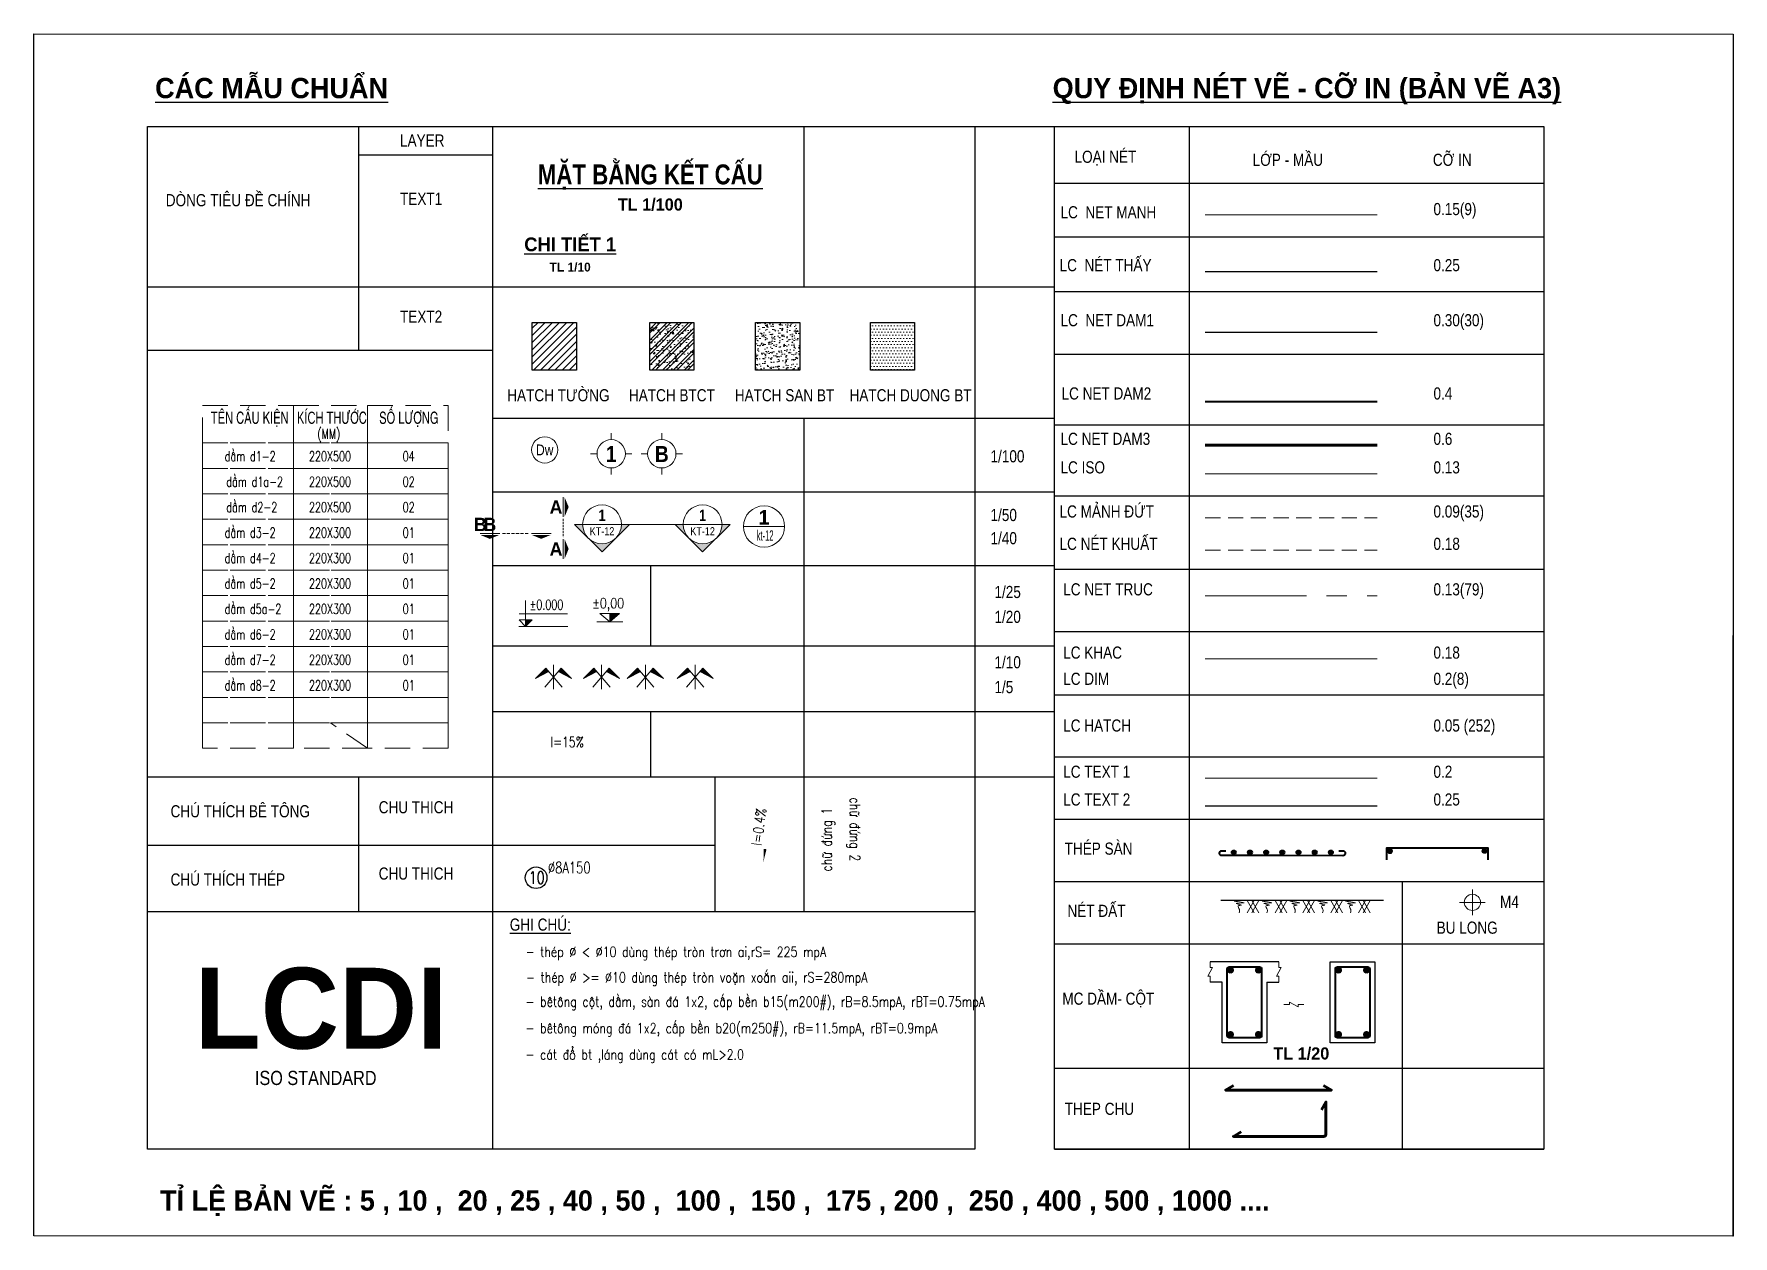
# Model space of a CAD drawing. Header units: millimetres. Extents: x -100840 to -70225, y 7053 to 16989.
# Drawn here: x -78625 to -70225, y 11049 to 16989 of the extents above; entities that cross this region are included whole.
import ezdxf
from ezdxf.enums import TextEntityAlignment as Align

# ---------------------------------------------------------------- set-up
doc = ezdxf.new("R2010")
doc.units = ezdxf.units.MM
doc.header["$MEASUREMENT"] = 0
for name, pattern in [('CENTERX2', [4, 2.5, -0.5, 0.5, -0.5]), ('DASHDOT', [1, 0.5, -0.25, 0, -0.25]), ('HIDDEN', [0.375, 0.25, -0.125])]:
    doc.linetypes.add(name, pattern=pattern)
for name, color, linetype, lineweight in [('KICHTHUOC', 8, 'Continuous', 18), ('LC Dim', 8, 'Continuous', 18), ('LC Hatch', 252, 'Continuous', 9), ('LC Hatch @ 1 (1)', 252, 'Continuous', 0), ('LC ISO', 153, 'Continuous', 13), ('LC Khac', 4, 'Continuous', 9), ('LC MANH DUT', 35, 'HIDDEN', 5), ('LC Net dam 1', 30, 'Continuous', 30), ('LC Net dam2', 6, 'Continuous', 40), ('LC Net dam3', 1, 'Continuous', 60), ('LC Net khuat', 4, 'HIDDEN', 13), ('LC Net manh', 239, 'Continuous', 5), ('LC Net thay', 7, 'Continuous', 25), ('LC Net truc', 79, 'DASHDOT', 13), ('LC Text1', 3, 'Continuous', 20), ('LC Text2', 7, 'Continuous', 25), ('Text', 7, 'Continuous', 20), ('v-KICHTHUOC', 8, 'Continuous', 18), ('v-TEXT', 7, 'Continuous', 20)]:
    doc.layers.add(name, color=color, linetype=linetype, lineweight=lineweight)
doc.styles.add('ARIAL', font='arial.ttf', dxfattribs={"width": 0.8})
doc.styles.add('Brief text', font='')
doc.styles.add('General text 2', font='arial.ttf')
doc.styles.add('LC 1', font='')
doc.styles.add('LC 2', font='', dxfattribs={"width": 0.7})
doc.styles.add('LC 3', font='vnsimli.shx', dxfattribs={"width": 0.75})
doc.styles.add('LC3', font='', dxfattribs={"width": 0.8})
doc.styles.add('T1', font='Vnsimli.shx', dxfattribs={"width": 0.8})
doc.styles.add('T2', font='', dxfattribs={"width": 0.8})
doc.styles.add('text', font='hoatbif.shx', dxfattribs={"width": 0.7})
doc.styles.add('text1', font='', dxfattribs={"width": 0.7, "height": 300})
doc.styles.get('Brief text').set_extended_font_data('.VnHelvetInsH', bold=True)
doc.styles.get('LC 1').set_extended_font_data('.VnAvantH', bold=True)
doc.styles.get('LC 2').set_extended_font_data('.VnArial NarrowH')
doc.styles.get('LC3').set_extended_font_data('.VnArialH', bold=True)
doc.styles.get('T2').set_extended_font_data('.VnArialH')
doc.styles.get('text1').set_extended_font_data('.VnHelvetInsH', bold=True)

# ---------------------------------------------------------------- blocks, each defined once
blk = doc.blocks.new('DXicon')
at = {"layer": 'LC Hatch', "ltscale": 50}
for points in [[(-1.15, 4.39), (-1.9, 5.26), (-4.45, 2.69)], [(4.45, 2.69), (1.9, 5.26), (1.15, 4.39)]]:
    blk.add_hatch(color=252, dxfattribs=at).paths.add_polyline_path(points)
at = {"layer": 'LC Net manh', "color": 8, "ltscale": 50}
for p, q in [((-1.9, 5.26), (-4.45, 2.69)), ((-4.45, 2.69), (-1.15, 4.39)), ((-2.13, 0.57), (1.9, 5.26)), ((2.13, 0.57), (-1.9, 5.26)), ((0, 0.04), (0, 6.04)), ((4.45, 2.69), (1.15, 4.39)), ((1.9, 5.26), (4.45, 2.69))]:
    blk.add_line(p, q, dxfattribs=at)
blk = doc.blocks.new('thep tron 2')
at = {"layer": 'LC Net dam2'}
for p, q in [((-0.5, 0.5), (0.5, 0.5)), ((0.35, 0.85), (-0.35, 0.15)), ((-0.35, 0.85), (0.35, 0.15)), ((0, 1), (0, 0))]:
    blk.add_line(p, q, dxfattribs=at)
blk.add_circle((0, 0.5), 0.5, dxfattribs=at)
blk = doc.blocks.new('theptron1')
at = {"layer": 'LC Net dam3'}
for p, q in [((-0.5, 0), (0.5, 0)), ((-0.35, 0.35), (0.35, -0.35)), ((0.35, 0.35), (-0.35, -0.35)), ((0, 0.5), (0, -0.5))]:
    blk.add_line(p, q, dxfattribs=at)
blk.add_circle((0, 0), 0.5, dxfattribs=at)
blk = doc.blocks.new('mat dat')
at = {"layer": 'LC Net manh'}
for p, q in [((2, 0), (3.73, -3)), ((3.73, 0), (2, -3)), ((3.15, 0), (4.88, -3)), ((4.88, 0), (3.15, -3))]:
    blk.add_line(p, q, dxfattribs=at)
blk.add_spline([(0, 0), (-1.21, -0.12), (1.21, -0.52), (-0.75, -0.75), (0.58, -1.1), (-0.23, -1.33), (0.06, -2.19), (0, -3)], degree=3, dxfattribs=at)
blk = doc.blocks.new('TTRUC')
at = {"layer": 'LC ISO'}
for p, q in [((0, 6.95), (0, 10.13)), ((-6.95, 0), (-10.13, 0)), ((6.95, 0), (10.13, 0)), ((0, -6.95), (0, -10.13))]:
    blk.add_line(p, q, dxfattribs=at)
at = {"layer": 'LC Net manh'}
blk.add_circle((0, 0), 6.95, dxfattribs=at)
blk = doc.blocks.new('TIEUDE1')
at = {"layer": 'LC Text2', "color": 7, "style": 'LC 1'}
blk.add_attdef('TIªU§Ò', text='', height=5, dxfattribs=at).set_placement((0, 0), align=Align.BOTTOM_CENTER)
blk.add_attdef('TL', text='', height=3, dxfattribs=at).set_placement((0, -2), align=Align.TOP_CENTER)
blk = doc.blocks.new('TIEUDE2')
at = {"layer": 'LC Text2', "color": 7, "style": 'LC 1'}
blk.add_attdef('%%UTIªU§Ò', text='', height=3.5, dxfattribs=at).set_placement((0, 0), align=Align.BOTTOM_CENTER)
blk.add_attdef('TL', text='', height=2.2, dxfattribs=at).set_placement((0, -1.8), align=Align.TOP_CENTER)
blk = doc.blocks.new('trich CT')
at = {"layer": 'LC ISO'}
blk.add_line((-500, 0), (500, 0), dxfattribs=at)
blk.add_circle((0, 0), 500, dxfattribs=at)
at = {"layer": 'LC Text1', "style": 'text1'}
blk.add_attdef('T', text='', height=350, dxfattribs=at).set_placement((0, 223), align=Align.MIDDLE_CENTER)
at = {"layer": 'LC Text1', "linetype": 'ByBlock', "style": 'text', "width": 0.7}
blk.add_attdef('KT', text='', height=250, dxfattribs=at).set_placement((0, -217), align=Align.MIDDLE_CENTER)
blk = doc.blocks.new('*U19')
at = {"layer": 'LC ISO'}
h = blk.add_hatch(color=256, dxfattribs=at)
h.paths.add_polyline_path([(0, -8.49), (4.24, -4.24, -0.198912), (0, -6, -0.198912), (-4.24, -4.24)])
h.paths.add_polyline_path([(8.49, 0), (6, 0, -0.198912), (4.24, -4.24)])
h.paths.add_polyline_path([(-4.24, -4.24, -0.198912), (-6, 0), (-8.49, 0)])
h = blk.add_hatch(color=256, dxfattribs=at)
h.paths.add_polyline_path([(31.08, -8.49), (35.32, -4.24, -0.198912), (31.08, -6, -0.198912), (26.84, -4.24)])
h.paths.add_polyline_path([(39.57, 0), (37.08, 0, -0.198912), (35.32, -4.24)])
h.paths.add_polyline_path([(26.84, -4.24, -0.198912), (25.08, 0), (22.59, 0)])
for p, q in [((-6, 0), (6, 0)), ((25.08, 0), (37.08, 0))]:
    blk.add_line(p, q, dxfattribs=at)
for points in [[(6, 0), (8.49, 0), (0, -8.49), (-8.49, 0), (-6, 0)], [(37.08, 0), (39.57, 0), (31.08, -8.49), (22.59, 0), (25.08, 0)]]:
    blk.add_lwpolyline(points, dxfattribs=at)
for centre in [(0, 0), (31.08, 0)]:
    blk.add_circle(centre, 6, dxfattribs=at)
at = {"layer": 'LC MANH DUT', "linetype": 'HIDDEN', "ltscale": 300}
blk.add_line((6, 0), (25.08, 0), dxfattribs=at)
at = {"layer": 'LC Text1', "style": 'Brief text', "width": 0.8, "flags": 8}
for tag, p in [('VIEW-NUMBER2', (0, 52)), ('VIEW-NUMBER1', (0, 0))]:
    blk.add_attdef(tag, text='', height=3.5, dxfattribs=at).set_placement(p, align=Align.BOTTOM_CENTER)
at = {"layer": 'LC Text1', "style": 'ARIAL', "width": 0.8, "flags": 8}
for tag, p in [('SHEET-NUMBER2', (0, 51.13)), ('SHEET-NUMBER1', (0, -0.87))]:
    blk.add_attdef(tag, text='', height=2.5, dxfattribs=at).set_placement(p, align=Align.TOP_CENTER)
blk = doc.blocks.new('Caodo1')
at = {"layer": 'LC Text1'}
blk.add_hatch(color=4, dxfattribs=at).paths.add_polyline_path([(0, 200), (0, 0), (243, 200)])
at = {"layer": 'LC Text1', "color": 4}
for p, q in [((324, 0), (-324, 0)), ((0, 0), (0, 200))]:
    blk.add_line(p, q, dxfattribs=at)
blk.add_lwpolyline([(-243, 200), (243, 200), (0, 0), (0, 0)], close=True, dxfattribs=at)
at = {"layer": 'LC Text1', "color": 4, "style": 'T1', "width": 0.8}
blk.add_attdef('%%P0,00', text='', height=250, dxfattribs=at).set_placement((-39, 460), align=Align.MIDDLE_CENTER)
blk = doc.blocks.new('bu lon')
at = {"layer": 'LC Khac', "color": 9}
for p, q in [((0.79, 0), (-0.79, 0)), ((0, -0.79), (0, 0.79))]:
    blk.add_line(p, q, dxfattribs=at)
at = {"layer": 'LC Khac', "color": 7}
blk.add_circle((0, 0), 0.5, dxfattribs=at)
blk = doc.blocks.new('MM')
at = {"layer": 'LC Khac', "xscale": 2.289702860291335, "yscale": 2.289702860291335, "zscale": 2.289702860291335}
blk.add_blockref('bu lon', (0, 0), dxfattribs=at)
blk = doc.blocks.new('CT')
at = {"layer": 'LC Text1', "lineweight": 15}
blk.add_hatch(color=4, dxfattribs=at).paths.add_polyline_path([(3.25, 1.6), (1.64, 1.6), (1.64, 0)])
at = {"layer": 'LC Text1', "color": 4, "lineweight": 15, "ltscale": 50}
for p, q in [((12.09, 0), (0, 0)), ((0.05, 3.14), (12, 3.14))]:
    blk.add_line(p, q, dxfattribs=at)
for points in [[(1.64, 6.43), (1.64, 0)], [(1.64, 0), (0.03, 1.6), (1.64, 1.6)], [(1.64, 0), (3.25, 1.6), (1.64, 1.6)]]:
    blk.add_lwpolyline(points, dxfattribs=at)
at = {"layer": 'LC Text1', "color": 4, "style": 'LC 3', "width": 0.75}
blk.add_attdef('CT', (1.91, 3.5), '', height=2.2, dxfattribs=at)
blk = doc.blocks.new('*U5')
at = {"layer": 'LC ISO'}
blk.add_circle((0, 0), 4.25, dxfattribs=at)
at = {"layer": 'LC Text1', "style": 'General text 2', "width": 0.8, "flags": 8}
blk.add_attdef('SYMBOL', text='', height=3.5, dxfattribs=at).set_placement((0, 0), align=Align.MIDDLE_CENTER)
blk = doc.blocks.new('matcatdoc')
at = {"layer": 'LC Khac', "color": 1, "ltscale": 2}
for p, q in [((0, 485), (0, 0)), ((0, -550), (0, -1036))]:
    blk.add_line(p, q, dxfattribs=at)
for points in [[(134, 243, 0, 471, 0), (37, 243, 275, 275, 0)], [(134, -793, 0, 471, 0), (37, -793, 275, 275, 0)]]:
    blk.add_lwpolyline(points, format="xyseb", dxfattribs=at)
at = {"layer": 'LC MANH DUT', "ltscale": 200}
blk.add_line((0, -49), (0, -506), dxfattribs=at)
at = {"ltscale": 2, "style": 'LC 1'}
for p in [(-179, 243), (-179, -793)]:
    blk.add_attdef('LC', text='', height=330, dxfattribs=at).set_placement(p, align=Align.MIDDLE_CENTER)
blk = doc.blocks.new('*U18')
at = {"layer": 'LC Khac', "color": 1, "ltscale": 2}
for p, q in [((0, 0), (-485, 0)), ((1271, 0), (785, 0))]:
    blk.add_line(p, q, dxfattribs=at)
for points in [[(-243, -134, 0, 471, 0), (-243, -37, 275, 275, 0)], [(1028, -134, 0, 471, 0), (1028, -37, 275, 275, 0)]]:
    blk.add_lwpolyline(points, format="xyseb", dxfattribs=at)
at = {"layer": 'LC MANH DUT', "ltscale": 300}
blk.add_line((66, 0), (732, 0), dxfattribs=at)
at = {"ltscale": 2, "style": 'LC 1'}
for p in [(-243, 222), (1028, 222)]:
    blk.add_attdef('LC', text='', height=330, dxfattribs=at).set_placement(p, align=Align.MIDDLE_CENTER)
blk = doc.blocks.new('DODOC1')
at = {"layer": 'KICHTHUOC'}
blk.add_lwpolyline([(-630, 0, 0, 0, 0), (762, 0, 0, 66.7, 0), (443, 0, 66.7, 66.7, 0)], format="xyseb", dxfattribs=at)
at = {"layer": 'Text', "style": 'T1', "width": 0.8}
blk.add_attdef('DOC', text='', height=250, dxfattribs=at).set_placement((-79, 226), align=Align.MIDDLE_CENTER)

msp = doc.modelspace()

# ---------------------------------------------------------------- hatches: boundary and pattern name
at = {"layer": 'LC Hatch', "ltscale": 3}
h = msp.add_hatch(dxfattribs=at)
h.set_pattern_fill('AR-CONC', color=256, scale=7.032736, angle=-0.00078)
h.set_pattern_definition([(49.99922, (-67209.624, -791.804), (50.44296, -4.41388), [5.27455, -58.02007]), (354.9992, (-67209.624, -791.804), (-9.75729, 52.89982), [4.21964, -46.41606]), (100.45062, (-67205.42, -792.17), (40.6857, 48.48591), [4.48268, -49.30947]), (46.1834, (-67209.624, -777.74), (75.05609, -11.64154), [7.91183, -87.0301]), (96.6348, (-67203.37, -778.71), (65.7333, 68.50624), [6.72402, -73.9642]), (351.1834, (-67209.62, -777.74), (65.73325, 68.5063), [6.32946, -69.6241]), (20.99922, (-67202.59, -781.255), (41.97851, -28.3157), [5.27455, -58.02007]), (325.9992, (-67202.59, -781.255), (17.11242, 50.99766), [4.21964, -46.41606]), (71.45062, (-67199.093, -783.615), (59.09095, 22.68191), [4.48268, -49.30947]), (37.49922, (-67209.624, -791.804), (0.85549, 23.411535), [0, -45.85344, 0, -47.119332, 0, -46.591877]), (7.49922, (-67209.624, -791.804), (18.501366, 27.737682), [0, -26.865052, 0, -44.79853, 0, -17.75766]), (327.49922, (-67225.307, -791.804), (37.542302, -1.586738), [0, -17.58184, 0, -54.85534, 0, -72.78882]), (317.49922, (-67232.34, -791.804), (41.01404, 7.03956), [0, -22.85639, 0, -36.429573, 0, -51.69061])])
h.paths.add_polyline_path([(-74839.3, 15563.2), (-75057.3, 15563.2), (-75057.3, 15327.8), (-74839.3, 15327.8)])
h = msp.add_hatch(dxfattribs=at)
h.set_pattern_fill('DOTS', color=256, scale=246.145766, angle=-0.00078)
h.set_pattern_definition([(359.99922, (-67172.027, -791.805), (7.692266, 15.384005), [0, -15.38411])])
h.paths.add_polyline_path([(-74271.9, 15563.2), (-74489.9, 15563.2), (-74489.9, 15327.8), (-74271.9, 15327.8)])
at = {"layer": 'LC Hatch @ 1 (1)', "ltscale": 2}
h = msp.add_hatch(dxfattribs=at)
h.set_pattern_fill('ANSI31', color=256, scale=200.011017, angle=-0.00078)
h.set_pattern_definition([(44.99922, (-67172.027, -791.805), (-17.6784, 17.678885), [])])
h.paths.add_polyline_path([(-75943.3, 15327.8), (-75943.3, 15563.2), (-76161.3, 15563.3), (-76161.3, 15327.8)])
h = msp.add_hatch(dxfattribs=at)
h.set_pattern_fill('BTCT', color=256, scale=10.000405, angle=-0.00078)
h.set_pattern_definition([(49.9992, (-76061.8, 27776.75), (71.72884, -6.27645), [7.5003, -82.50334]), (354.9992, (-76061.8, 27776.75), (-13.87467, 75.22245), [6.00024, -66.00267]), (100.4506, (-76055.824, 27776.23), (57.85422, 68.94596), [6.37428, -70.11705]), (46.1834, (-76061.8, 27796.75), (106.7282, -16.55403), [11.2505, -123.755]), (96.6348, (-76052.91, 27795.37), (93.4714, 97.41445), [9.5614, -105.1756]), (351.1834, (-76061.8, 27796.75), (93.4713, 97.4145), [9.0004, -99.004]), (20.9992, (-76051.8, 27791.75), (59.69257, -40.26434), [7.5003, -82.50334]), (325.9992, (-76051.8, 27791.75), (24.3335, 72.5176), [6.00024, -66.00267]), (71.4506, (-76046.827, 27788.396), (84.0261, 32.2532), [6.37428, -70.11705]), (37.49922, (-76061.801, 27776.75), (1.21649, 33.290717), [0, -65.20264, 0, -67.00271, 0, -66.25268]), (7.4992, (-76061.8, 27776.75), (26.30856, 39.44241), [0, -38.20155, 0, -63.70258, 0, -25.25102]), (327.49922, (-76084.102, 27776.752), (53.384375, -2.25631), [0, -25.00101, 0, -78.00316, 0, -103.50419]), (317.4992, (-76094.103, 27776.75), (58.32112, 10.0101), [0, -32.50132, 0, -51.8021, 0, -73.50298]), (44.9992, (-76061.8, 27776.75), (-26.51722, 26.51794), []), (44.9992, (-76044.123, 27776.75), (-26.51722, 26.51794), [])])
h.paths.add_polyline_path([(-75362.7, 15563.2), (-75580.7, 15563.2), (-75580.7, 15327.8), (-75362.7, 15327.8)])

# ---------------------------------------------------------------- linework, layer by layer
at = {"layer": 'Defpoints', "ltscale": 0.2}
msp.add_lwpolyline([(-78625.2, 16989.1), (-70224.8, 16989), (-70224.9, 11048.7), (-78625.3, 11048.8)], close=True, dxfattribs=at)
at = {"layer": 'LC ISO', "ltscale": 0.5}
msp.add_line((-72834, 14815.9), (-71983.5, 14815.9), dxfattribs=at)
at = {"layer": 'LC Khac', "ltscale": 0.5}
msp.add_line((-72834, 13900.4), (-71983.5, 13900.4), dxfattribs=at)
at = {"layer": 'LC MANH DUT', "ltscale": 300}
msp.add_line((-72834, 14597.9), (-71983.5, 14597.9), dxfattribs=at)
at = {"layer": 'LC Net dam 1'}
msp.add_line((-72834, 15514.8), (-71983.5, 15514.8), dxfattribs=at)
at = {"layer": 'LC Net dam2', "ltscale": 5}
msp.add_line((-71983.5, 15170.7), (-72834, 15170.7), dxfattribs=at)
at = {"layer": 'LC Net dam2'}
msp.add_lwpolyline([(-72173.2, 12952.4), (-72153.2, 12952.4, -0.414214), (-72141.9, 12941), (-72141.9, 12939.7, -0.414214), (-72153.2, 12928.3), (-72452.7, 12928.4), (-72752.1, 12928.4, -0.414214), (-72763.5, 12939.7), (-72763.5, 12941, -0.414214), (-72752.1, 12952.4), (-72732.1, 12952.4)], format="xyb", dxfattribs=at)
msp.add_lwpolyline([(-71936.7, 12907.6), (-71936.7, 12967.6), (-71436.7, 12967.6), (-71436.7, 12907.6)], dxfattribs=at)
for points in [[(-72725.5, 12038.7), (-72725.5, 12368.7, -0.414214), (-72715.5, 12378.7), (-72565.4, 12378.7, -0.414214), (-72555.4, 12368.7), (-72555.5, 12038.7, -0.414214), (-72565.5, 12028.7), (-72715.5, 12028.7, -0.414214)], [(-72191, 12038.7), (-72191, 12368.7, -0.414214), (-72181, 12378.7), (-72031, 12378.7, -0.414214), (-72021, 12368.7), (-72021, 12038.7, -0.414214), (-72031, 12028.7), (-72181, 12028.7, -0.414214)]]:
    msp.add_lwpolyline(points, format="xyb", close=True, dxfattribs=at)
at = {"layer": 'LC Net dam3', "ltscale": 0.5}
msp.add_line((-72834, 14956.9), (-71983.5, 14956.9), dxfattribs=at)
at = {"layer": 'LC Net dam3', "ltscale": 5}
msp.add_lwpolyline([(-72694.6, 11792.6), (-72733.6, 11770.1), (-72210.6, 11770), (-72249.6, 11792.5)], dxfattribs=at)
at = {"layer": 'LC Net dam3'}
msp.add_lwpolyline([(-72260.2, 11671.5), (-72237.7, 11710.5), (-72237.7, 11550.8, -0.414214), (-72247.7, 11540.8), (-72695.2, 11540.8), (-72656.3, 11563.3)], format="xyb", dxfattribs=at)
at = {"layer": 'LC Net khuat', "ltscale": 300}
msp.add_line((-72834, 14438.1), (-71983.5, 14438.1), dxfattribs=at)
at = {"layer": 'LC Net manh'}
msp.add_line((-72833.9, 16095), (-71983.5, 16095), dxfattribs=at)
for points in [[(-72810.5, 12303.7), (-72810.5, 12332.3), (-72822, 12332.3), (-72798.9, 12375.1), (-72810.5, 12375.1), (-72810.5, 12403.7)], [(-72470.4, 12303.7), (-72470.4, 12332.3), (-72482, 12332.3), (-72458.9, 12375.1), (-72470.4, 12375.1), (-72470.4, 12403.7)], [(-72446.4, 12192.5), (-72417.7, 12192.5), (-72417.7, 12204), (-72375, 12181), (-72375, 12192.5), (-72346.4, 12192.5)]]:
    msp.add_lwpolyline(points, dxfattribs=at)
at = {"layer": 'LC Net thay'}
for p, q in [((-77020.5, 16532.1), (-77020.5, 15426.4)), ((-76357.8, 16532.1), (-76357.8, 11478.5)), ((-74819.7, 16532.1), (-74819.7, 15739.6)), ((-73973.3, 16532.1), (-73579.1, 16532.1)), ((-72913.2, 16532.1), (-72913.2, 11478.5)), ((-76357.8, 16390.1), (-77020.5, 16390.1)), ((-73579.1, 16251.8), (-71159.6, 16251.8)), ((-73579.1, 15987.2), (-71159.6, 15987.1)), ((-72834, 15815.2), (-71983.5, 15815.1)), ((-78064.2, 15739.6), (-74819.7, 15739.6)), ((-78064.2, 15739.6), (-73579.1, 15739.5)), ((-73579.1, 15716), (-71159.6, 15716)), ((-78064.2, 15426.4), (-76357.8, 15426.3)), ((-73579.1, 15407), (-71159.6, 15407)), ((-76357.8, 15090.1), (-73579.1, 15090)), ((-74819.7, 15090), (-74819.7, 12652.7)), ((-73579.1, 15057.1), (-71159.6, 15057.1)), ((-76357.8, 14726.6), (-73579.1, 14726.5)), ((-73579.1, 14707.2), (-71159.6, 14707.2)), ((-76357.8, 14363.1), (-73579.1, 14363)), ((-75576.3, 14363.1), (-75576.3, 13964.8)), ((-73579.1, 14343.7), (-71159.6, 14343.7)), ((-73579.1, 14036.2), (-71159.6, 14036.2)), ((-76357.8, 13964.8), (-73579.1, 13964.7)), ((-73579.1, 13723.5), (-71159.6, 13723.5)), ((-76357.8, 13640.8), (-74819.7, 13640.7)), ((-76357.8, 13640.8), (-73579.1, 13640.7)), ((-75576.3, 13640.7), (-75576.3, 13318.5)), ((-73579.1, 13416), (-71159.6, 13416)), ((-78064.3, 13318.6), (-73579.1, 13318.5)), ((-77020.5, 13318.5), (-77020.5, 12652.7)), ((-75257.6, 12652.7), (-75257.6, 13318.5)), ((-73579.1, 13108.4), (-71159.6, 13108.4)), ((-72834, 13174.5), (-71983.5, 13174.5)), ((-78064.3, 12980.3), (-75257.6, 12980.3)), ((-73579.1, 12800.9), (-71159.7, 12800.9)), ((-71860.5, 12800.9), (-71860.6, 11478.5)), ((-71953.7, 12706.3), (-72757.7, 12706.3)), ((-78064.3, 12652.7), (-73973.4, 12652.7)), ((-78064.3, 12652.7), (-73973.4, 12652.7)), ((-73579.1, 12493.3), (-71159.7, 12493.3)), ((-72470.4, 12403.7), (-72810.5, 12403.7)), ((-72750.5, 12303.7), (-72810.5, 12303.7)), ((-72530.4, 12303.7), (-72470.4, 12303.7)), ((-73579.1, 11878.2), (-71159.7, 11878.2)), ((-73579.1, 11478.5), (-71159.7, 11478.5))]:
    msp.add_line(p, q, dxfattribs=at)
for points in [[(-78064.2, 16532.2), (-73973.3, 16532.1), (-73973.4, 11478.5), (-78064.3, 11478.6)], [(-73579.1, 16532.1), (-71159.6, 16532.1), (-71159.7, 11478.5), (-73579.1, 11478.5)], [(-72216, 12403.7), (-71996, 12403.7), (-71996, 12003.7), (-72216, 12003.7)]]:
    msp.add_lwpolyline(points, close=True, dxfattribs=at)
msp.add_lwpolyline([(-72530.4, 12303.7), (-72530.5, 12003.7), (-72750.5, 12003.7), (-72750.5, 12303.7)], dxfattribs=at)
at = {"layer": 'LC Net truc', "linetype": 'CENTERX2', "ltscale": 200}
msp.add_line((-72834, 14213.1), (-71983.5, 14213.1), dxfattribs=at)
at = {"layer": 'LC Text1'}
msp.add_line((-72834, 13311.7), (-71983.5, 13311.7), dxfattribs=at)
at = {"layer": 'LC Text2', "ltscale": 2}
for points in [[(-76161.3, 15563.3), (-75943.3, 15563.2), (-75943.3, 15327.8), (-76161.3, 15327.8)], [(-75580.7, 15563.2), (-75362.7, 15563.2), (-75362.7, 15327.8), (-75580.7, 15327.8)], [(-75057.3, 15563.2), (-74839.3, 15563.2), (-74839.3, 15327.8), (-75057.3, 15327.8)], [(-74489.9, 15563.2), (-74271.9, 15563.2), (-74271.9, 15327.8), (-74489.9, 15327.8)]]:
    msp.add_lwpolyline(points, close=True, dxfattribs=at)
at = {"layer": 'LC Text2', "ltscale": 100}
msp.add_circle((-76142.6, 12819.4), 53.5, dxfattribs=at)

# ---------------------------------------------------------------- block references
at = {"layer": 'LC Dim'}
for p, xscale, yscale, zscale, rotation in [((-72709.5, 12362.7), 20.00081018598456, 20.00081018598456, 20.00081018598456, 359.999216292062), ((-72571.4, 12362.7), -20.00081018598456, 20.00081018598453, 20.00081018598453, 359.999216292062), ((-72175, 12362.7), 20.00081018598456, 20.00081018598456, 20.00081018598456, 359.999216292062), ((-72037, 12362.7), -20.00081018598456, 20.00081018598453, 20.00081018598453, 359.999216292062), ((-72709.5, 12044.7), -20.00081018598454, 20.00081018598453, 20.00081018598453, 179.9992162950231), ((-72571.5, 12044.7), 20.00081018598454, 20.00081018598454, 20.00081018598454, 179.9992162950232), ((-72175, 12044.7), -20.00081018598454, 20.00081018598453, 20.00081018598453, 179.9992162950231), ((-72037, 12044.7), 20.00081018598454, 20.00081018598454, 20.00081018598454, 179.9992162950232)]:
    msp.add_blockref('theptron1', p, dxfattribs=dict(at, xscale=xscale, yscale=yscale, zscale=zscale, rotation=rotation))
at = {"layer": 'LC Hatch', "xscale": 20.00081018598456, "yscale": 20.00081018598456, "zscale": 20.00081018598456, "rotation": 359.999216292062}
for p in [(-76056.6, 13750.5), (-75819.7, 13750.5), (-75602.6, 13750.5), (-75355.8, 13750.5)]:
    msp.add_blockref('DXicon', p, dxfattribs=at)
at = {"layer": 'LC ISO', "xscale": 10.07885023082149, "yscale": 10.07885023082149, "zscale": 10.07885023082149, "rotation": 359.999216292062}
for p in [(-75771.3, 14914.4), (-75521.2, 14914.4)]:
    msp.add_blockref('TTRUC', p, dxfattribs=at)
at = {"layer": 'LC ISO'}
ref = msp.add_blockref('*U19', (-75816.7, 14565.8), dxfattribs=dict(at, xscale=16.00064814879263, yscale=16.00064814879263, zscale=16.00064814879263, rotation=359.999216292062))
ref.add_attrib('VIEW-NUMBER1', '1', dxfattribs={"layer": 'LC Text1', "height": 56, "rotation": 359.99922, "style": 'Brief text', "width": 0.8}).set_placement((-75816.7, 14565.8), align=Align.BOTTOM_CENTER)
ref.add_attrib('SHEET-NUMBER1', 'KT-12', dxfattribs={"layer": 'LC Text1', "height": 40, "rotation": 359.99922, "style": 'ARIAL', "width": 0.8}).set_placement((-75816.7, 14551.8), align=Align.TOP_CENTER)
ref.add_attrib('VIEW-NUMBER2', '1', dxfattribs={"layer": 'LC Text1', "height": 56, "rotation": 359.99922, "style": 'Brief text', "width": 0.8}).set_placement((-75319.4, 14565.8), align=Align.BOTTOM_CENTER)
ref.add_attrib('SHEET-NUMBER2', 'KT-12', dxfattribs={"layer": 'LC Text1', "height": 40, "rotation": 359.99922, "style": 'ARIAL', "width": 0.8}).set_placement((-75319.4, 14551.8), align=Align.TOP_CENTER)
ref = msp.add_blockref('trich CT', (-75015.6, 14555.1), dxfattribs=dict(at, xscale=0.2036653928654121, yscale=0.2036653928654121, zscale=0.2036653928654121, rotation=359.999216292062))
ref.add_attrib('T', '1', dxfattribs={"layer": 'LC Text2', "height": 71.3, "rotation": 359.99922, "style": 'text1'}).set_placement((-75015.6, 14600.4), align=Align.MIDDLE_CENTER)
ref.add_attrib('KT', ' kt-12', dxfattribs={"layer": 'LC Text2', "linetype": 'ByBlock', "height": 50.92, "rotation": 359.99922, "style": 'text', "width": 0.55}).set_placement((-75015.6, 14510.8), align=Align.MIDDLE_CENTER)
at = {"layer": 'LC Khac', "xscale": 20.00081018598456, "yscale": 20.00081018598456, "zscale": 20.00081018598456, "rotation": 359.999216292062}
for p in [(-72666.6, 12706.3), (-72529, 12706.3), (-72391.5, 12706.3), (-72253.9, 12706.3), (-72116.4, 12706.3)]:
    msp.add_blockref('mat dat', p, dxfattribs=at)
at = {"layer": 'LC MANH DUT', "xscale": 34.940446697836, "yscale": 34.940446697836, "zscale": 34.940446697836, "rotation": 359.999216292062}
msp.add_blockref('MM', (-71513.3, 12697.5), dxfattribs=at)
at = {"layer": 'LC Net dam2'}
for p, xscale, yscale, zscale, rotation in [((-72693.1, 12934.4), 20.00081018598456, 20.00081018598456, 20.00081018598456, 359.999216292062), ((-72613.1, 12934.4), 20.00081018598456, 20.00081018598456, 20.00081018598456, 359.999216292062), ((-72533.1, 12934.4), 20.00081018598456, 20.00081018598456, 20.00081018598456, 359.999216292062), ((-72453.1, 12934.4), 20.00081018598456, 20.00081018598456, 20.00081018598456, 359.999216292062), ((-72373.1, 12934.4), 20.00081018598456, 20.00081018598456, 20.00081018598456, 359.999216292062), ((-72293.1, 12934.4), 20.00081018598456, 20.00081018598456, 20.00081018598456, 359.999216292062), ((-72213.1, 12934.4), 20.00081018598456, 20.00081018598456, 20.00081018598456, 359.999216292062), ((-71920.7, 12961.6), -20.00081018598454, 20.00081018598453, 20.00081018598453, 179.9992162950231), ((-71452.7, 12961.6), 20.00081018598454, 20.00081018598454, 20.00081018598454, 179.9992162950232)]:
    msp.add_blockref('thep tron 2', p, dxfattribs=dict(at, xscale=xscale, yscale=yscale, zscale=zscale, rotation=rotation))
at = {"layer": 'LC Net manh'}
ref = msp.add_blockref('*U5', (-76099.9, 14933.7), dxfattribs=dict(at, xscale=15.24767647119836, yscale=15.24767647119836, zscale=15.24767647119836, rotation=359.999216292062))
ref.add_attrib('SYMBOL', 'Dw', dxfattribs={"layer": 'LC Text1', "height": 53.37, "rotation": 359.99922, "style": 'General text 2', "width": 0.8}).set_placement((-76099.9, 14933.7), align=Align.MIDDLE_CENTER)
ref = msp.add_blockref('matcatdoc', (-76008.5, 14602.8), dxfattribs=dict(at, xscale=0.2000081018599082, yscale=0.2000081018599082, zscale=0.2000081018599082, rotation=359.999216292062))
ref.add_attrib('LC', 'A', dxfattribs={"layer": '0', "ltscale": 2, "height": 66, "rotation": 359.99922, "style": 'LC 1'}).set_placement((-76044.2, 14444.2), align=Align.MIDDLE_CENTER)
ref.add_attrib('LC', 'A', dxfattribs={"layer": '0', "ltscale": 2, "height": 66, "rotation": 359.99922, "style": 'LC 1'}).set_placement((-76044.2, 14651.3), align=Align.MIDDLE_CENTER)
ref = msp.add_blockref('*U18', (-76322.8, 14520.8), dxfattribs=dict(at, xscale=0.2000081018599082, yscale=0.2000081018599082, zscale=0.2000081018599082, rotation=359.999216292062))
ref.add_attrib('LC', 'B', dxfattribs={"layer": '0', "ltscale": 2, "height": 66, "rotation": 359.99922, "style": 'LC 1'}).set_placement((-76418.7, 14565.3), align=Align.MIDDLE_CENTER)
ref.add_attrib('LC', 'B', dxfattribs={"layer": '0', "ltscale": 2, "height": 66, "rotation": 359.99922, "style": 'LC 1'}).set_placement((-76371.3, 14565.3), align=Align.MIDDLE_CENTER)
at = {"layer": 'LC Text1'}
ref = msp.add_blockref('Caodo1', (-75778.4, 14084.6), dxfattribs=dict(at, xscale=0.2000081018599082, yscale=0.2000081018599082, zscale=0.2000081018599082, rotation=359.999216292062))
ref.add_attrib('%%P0,00', '%%p0,00', dxfattribs={"layer": 'LC Text2', "height": 50, "rotation": 359.99922, "style": 'T1', "width": 0.8}).set_placement((-75786.2, 14176.5), align=Align.MIDDLE_CENTER)
ref = msp.add_blockref('CT', (-76227.4, 14061.1), dxfattribs=dict(at, xscale=20.00081018598456, yscale=20.00081018598456, zscale=20.00081018598456, rotation=359.999216292062))
ref.add_attrib('CT', '%%P0.000', (-76174.6, 14143.9), dxfattribs={"color": 3, "height": 49.61, "rotation": 359.99922, "style": 'LC 3', "width": 0.7})
at = {"layer": 'LC Text2'}
ref = msp.add_blockref('TIEUDE1', (-75578.1, 16216.4), dxfattribs=dict(at, xscale=20.00081018598456, yscale=20.00081018598456, zscale=20.00081018598456, rotation=359.999216292062))
ref.add_attrib('TIªU§Ò', '%%UmÆt b»ng kÕt cÊu', dxfattribs={"color": 7, "height": 98.492, "rotation": 359.99922, "style": 'LC3', "width": 0.8}).set_placement((-75578.1, 16216.4), align=Align.BOTTOM_CENTER)
ref.add_attrib('TL', 'TL 1/100', dxfattribs={"color": 7, "height": 60, "rotation": 359.99922, "style": 'LC 1'}).set_placement((-75578.1, 16176.4), align=Align.TOP_CENTER)
ref = msp.add_blockref('TIEUDE2', (-75974.2, 15895.1), dxfattribs=dict(at, xscale=20.00081018598456, yscale=20.00081018598456, zscale=20.00081018598456, rotation=359.999216292062))
ref.add_attrib('%%UTIªU§Ò', '%%Uchi tiÕt 1', dxfattribs={"color": 7, "height": 67.926, "rotation": 359.99922, "style": 'LC 1'}).set_placement((-75974.2, 15895.1), align=Align.BOTTOM_CENTER)
ref.add_attrib('TL', 'TL 1/10', dxfattribs={"color": 7, "height": 44, "rotation": 359.99922, "style": 'LC 1'}).set_placement((-75974.2, 15859.1), align=Align.TOP_CENTER)
at = {"layer": 'v-KICHTHUOC'}
ref = msp.add_blockref('DODOC1', (-74998.4, 13048.9), dxfattribs=dict(at, xscale=-0.2000110170166411, yscale=0.2000110170166411, zscale=0.2000110170166411, rotation=82.3267871807796))
ref.add_attrib('DOC', 'I=0.4%', dxfattribs={"layer": 'v-TEXT', "height": 50, "rotation": 82.32679, "style": 'T1', "width": 0.8}).set_placement((-75041.1, 13070.6, 0), align=Align.MIDDLE_CENTER)

# ---------------------------------------------------------------- texts
at = {"layer": 'LC Text1', "ltscale": 0.2, "style": 'LC 1', "width": 0.9}
for s, p in [('1', (-75771.3, 14850.2)), ('B', (-75521.2, 14850.2))]:
    msp.add_text(s, height=78.9, rotation=359.99922, dxfattribs=at).set_placement(p, align=Align.BOTTOM_CENTER)
at = {"layer": 'LC Text1', "style": 'LC 3', "width": 0.75}
msp.add_text(' I=15%%%', height=52.43, rotation=359.99922, dxfattribs=at).set_placement((-76098.7, 13463.8))
at = {"layer": 'LC Text1', "color": 3, "style": 'LC 3', "width": 0.8}
for s, height, rotation, p in [('ch÷ ®øng 2', 50, 269.99922, (-74591, 13216.1)), ('ch÷ ®øng 1', 50, 89.99922, (-74681.3, 12849.8)), ('- thÐp %%C < %%C10 dïng thÐp trßn tr¬n ai,rS= 225 mpA', 50.002, 359.99922, (-76194.5, 12428.4)), ('- thÐp %%C >= %%C10 dïng thÐp trßn voÆn xo¾n aii, rS=280mpA', 50.002, 359.99922, (-76192.5, 12302.2)), ('- bªt«ng cét, dÇm, sµn ®¸ 1x2, cÊp bÒn b15(m200#), rB=8.5mpA, rBT=0.75mpA', 50.002, 359.99922, (-76194.9, 12181.8)), ('- bªt«ng mãng ®¸ 1x2, cÊp bÒn b20(m250#), rB=11.5mpA, rBT=0.9mpA', 50.002, 359.99922, (-76194.9, 12051.2)), ('- c¸t ®æ bt ,l¸ng dïng c¸t cã mL>2.0', 50.002, 359.99922, (-76194.9, 11920.5))]:
    msp.add_text(s, height=height, rotation=rotation, dxfattribs=at).set_placement(p)
at = {"layer": 'LC Text2', "lineweight": -2}
for s, height, style, p in [('%%uc¸c mÉu chuÈn', 100.004, 'LC 1', (-78026.3, 16671.9)), ('%%Uquy ®Þnh nÐt vÏ - cì in (b¶n vÏ A3)', 100.004, 'LC 1', (-73588.8, 16671.8)), ('tl 1/20', 60, 'LC 1', (-72497.5, 11921)), ('iso standard', 70.003, 'LC 2', (-77532.9, 11794.9)), ('tØ lÖ b¶n vÏ : 5 , 10 ,  20 , 25 , 40 , 50 ,  100 ,  150 ,  175 , 200 ,  250 , 400 , 500 , 1000 ....', 100.004, 'LC 1', (-78002.3, 11174.3))]:
    msp.add_text(s, height=height, rotation=359.99922, dxfattribs=dict(at, style=style)).set_placement(p)
at = {"layer": 'LC Text2', "style": 'T2', "width": 0.8}
for s, height, p in [('layer', 60, (-76815.5, 16432.9)), ('lo¹i nÐt', 60, (-73480.5, 16352.4)), ('Líp - mÇu', 60, (-72599.8, 16337.4)), ('cì in', 60, (-71708.8, 16337.4)), ('dßng tiªu ®Ò chÝnh', 60.002, (-77973.6, 16137.8)), ('text1', 60, (-76815.5, 16144.6)), ('LC  Net manh', 60.002, (-73549.7, 16078.1)), ('0.15(9)', 60, (-71705.8, 16093.9)), ('LC  nÐt thÊy', 60.002, (-73554.3, 15816.7)), ('0.25 ', 60, (-71705.8, 15816.7)), ('text2', 60, (-76815.5, 15562.2)), ('LC  Net dam1', 60.002, (-73549.7, 15544.6)), ('0.30(30)', 60, (-71705.8, 15544.6)), ('HATCH T¦êNG', 60.002, (-76285.3, 15173.7)), ('HATCH BTCT', 60, (-75683.6, 15173.7)), ('HATCH SAN BT', 60.002, (-75160.3, 15173.7)), ('HATCH DUONG BT', 60.002, (-74592.9, 15173.7)), ('LC Net dam2', 60.002, (-73544.8, 15182.7)), ('0.4', 60, (-71705.8, 15182.7)), ('LC Net dam3', 60.002, (-73549.8, 14958.5)), ('0.6', 60, (-71705.8, 14958.5)), ('1/100', 60, (-73895.9, 14872.1)), ('LC iso', 60, (-73549.8, 14817.4)), ('0.13', 60, (-71705.8, 14817.4)), ('1/50', 60, (-73895.9, 14582)), ('LC m¶nh ®øt', 60.002, (-73554.7, 14599.4)), ('0.09(35)', 60, (-71705.8, 14599.4)), ('1/40', 60, (-73895.9, 14467.4)), ('LC nÐt khuÊt', 60.002, (-73554.7, 14439.6)), ('0.18', 60, (-71705.8, 14439.6)), ('1/25', 60, (-73876.4, 14201.6)), ('LC Net truc', 60.002, (-73536.5, 14214.6)), ('0.13(79)', 60, (-71705.8, 14214.6)), ('1/20', 60, (-73876.4, 14078.8)), ('LC khac', 60, (-73536.5, 13902)), ('0.18', 60, (-71705.8, 13902)), ('1/10', 60, (-73876.4, 13854.3)), ('1/5', 60, (-73876.4, 13731.5)), ('LC dim', 60, (-73536.5, 13772.5)), ('0.2(8)', 60, (-71705.8, 13772.5)), ('LC Hatch', 60, (-73536.5, 13541.6)), ('0.05 (252)', 60, (-71705.8, 13541.5)), ('LC text 1', 60, (-73536.5, 13313.3)), ('0.2', 60, (-71705.8, 13313.2)), ('chó thÝch bª t«ng', 60.002, (-77949.9, 13117.9)), ('chu thich', 60, (-76920.9, 13137.6)), ('LC text 2', 60, (-73536.5, 13176.1)), ('0.25', 60, (-71705.8, 13176.1)), ('thÐp sµn', 60, (-73529.4, 12933.2)), ('chó thÝch thÐp', 60.002, (-77949.9, 12780.4)), ('chu thich', 60, (-76920.9, 12810)), ('nÐt ®Êt', 60, (-73515.4, 12625.7)), ('m4', 60, (-71376.7, 12670.4)), ('%%Ughi chó:', 60.002, (-76272.8, 12557.6)), ('bu long', 60, (-71690, 12542.6)), ('mc dÇm- cét', 60.002, (-73540.8, 12191.7)), ('thep chu', 60, (-73528.9, 11647.2))]:
    msp.add_text(s, height=height, rotation=359.99922, dxfattribs=at).set_placement(p)
at = {"layer": 'LC Text2', "linetype": 'ByBlock', "style": 'LC 3', "width": 0.75}
msp.add_text('%%C8A150', height=55.56, rotation=359.99922, dxfattribs=at).set_placement((-76083.9, 12841.6))
at = {"layer": 'LC Text2', "ltscale": 100, "style": 'LC 3', "width": 0.75}
msp.add_text('10', height=61.11, rotation=359.99922, dxfattribs=at).set_placement((-76139.6, 12819.4), align=Align.MIDDLE_CENTER)
at = {"layer": 'LC Text2', "lineweight": -2, "style": 'LC 1'}
msp.add_text('LCDI', height=400.02, rotation=359.99922, dxfattribs=at).set_placement((-77206.5, 12174.6), align=Align.MIDDLE)

# ---------------------------------------------------------------- next in the draw order: wipeouts: each hides what was drawn before it
at = {"ltscale": 500}
msp.add_wipeout([(-77792.6, 15152.3), (-76577.6, 15152.3), (-76577.7, 13459.1), (-77792.6, 13459.1)], dxfattribs=at).translate(0, 0, 0).dxf.layer = 'LC Net truc'

# ---------------------------------------------------------------- next in the draw order: linework, layer by layer
at = {"layer": 'LC Dim', "ltscale": 3}
msp.add_lwpolyline([(-78625.2, 16989.1), (-70224.9, 16989), (-70225, 11048.7), (-78625.3, 11048.9)], close=True, dxfattribs=at)
at = {"layer": 'LC MANH DUT', "ltscale": 500}
for points in [[(-77792.6, 15152.3), (-77342.7, 15152.3), (-77342.7, 14968.1), (-77792.6, 14968.1)], [(-77342.7, 15152.3), (-76976.3, 15152.3), (-76976.3, 14968.1), (-77342.7, 14968.1)], [(-76976.3, 15152.3), (-76577.6, 15152.3), (-76577.6, 14968.1), (-76976.3, 14968.1)], [(-77792.6, 14968.1), (-77342.7, 14968.1), (-77342.7, 14842.3), (-77792.6, 14842.3)], [(-77342.7, 14968.1), (-76976.3, 14968.1), (-76976.3, 14842.3), (-77342.7, 14842.3)], [(-76976.3, 14968.1), (-76577.6, 14968.1), (-76577.6, 14842.3), (-76976.3, 14842.3)], [(-77792.6, 14842.3), (-77342.7, 14842.3), (-77342.7, 14716.6), (-77792.6, 14716.6)], [(-77342.7, 14842.3), (-76976.3, 14842.3), (-76976.3, 14716.6), (-77342.7, 14716.6)], [(-76976.3, 14842.3), (-76577.6, 14842.3), (-76577.6, 14716.6), (-76976.3, 14716.6)], [(-77792.6, 14716.6), (-77342.7, 14716.6), (-77342.7, 14590.8), (-77792.6, 14590.8)], [(-77342.7, 14716.6), (-76976.3, 14716.6), (-76976.3, 14590.8), (-77342.7, 14590.8)], [(-76976.3, 14716.6), (-76577.6, 14716.6), (-76577.6, 14590.8), (-76976.3, 14590.8)], [(-77792.6, 14590.8), (-77342.7, 14590.8), (-77342.7, 14465.1), (-77792.6, 14465.1)], [(-77342.7, 14590.8), (-76976.3, 14590.8), (-76976.4, 14465.1), (-77342.7, 14465.1)], [(-76976.3, 14590.8), (-76577.6, 14590.8), (-76577.6, 14465.1), (-76976.4, 14465.1)], [(-77792.6, 14465.1), (-77342.7, 14465.1), (-77342.7, 14339.3), (-77792.6, 14339.3)], [(-77342.7, 14465.1), (-76976.4, 14465.1), (-76976.4, 14339.3), (-77342.7, 14339.3)], [(-76976.4, 14465.1), (-76577.6, 14465.1), (-76577.6, 14339.3), (-76976.4, 14339.3)], [(-77792.6, 14339.3), (-77342.7, 14339.3), (-77342.7, 14213.6), (-77792.6, 14213.6)], [(-77342.7, 14339.3), (-76976.4, 14339.3), (-76976.4, 14213.6), (-77342.7, 14213.6)], [(-76976.4, 14339.3), (-76577.6, 14339.3), (-76577.6, 14213.6), (-76976.4, 14213.6)], [(-77792.6, 14213.6), (-77342.7, 14213.6), (-77342.7, 14087.8), (-77792.6, 14087.8)], [(-77342.7, 14213.6), (-76976.4, 14213.6), (-76976.4, 14087.8), (-77342.7, 14087.8)], [(-76976.4, 14213.6), (-76577.6, 14213.6), (-76577.6, 14087.8), (-76976.4, 14087.8)], [(-77792.6, 14087.8), (-77342.7, 14087.8), (-77342.7, 13962.1), (-77792.6, 13962.1)], [(-77342.7, 14087.8), (-76976.4, 14087.8), (-76976.4, 13962.1), (-77342.7, 13962.1)], [(-76976.4, 14087.8), (-76577.6, 14087.8), (-76577.6, 13962.1), (-76976.4, 13962.1)], [(-77792.6, 13962.1), (-77342.7, 13962.1), (-77342.7, 13836.3), (-77792.6, 13836.3)], [(-77342.7, 13962.1), (-76976.4, 13962.1), (-76976.4, 13836.3), (-77342.7, 13836.3)], [(-76976.4, 13962.1), (-76577.6, 13962.1), (-76577.6, 13836.3), (-76976.4, 13836.3)], [(-77792.6, 13836.3), (-77342.7, 13836.3), (-77342.7, 13710.6), (-77792.6, 13710.6)], [(-77342.7, 13836.3), (-76976.4, 13836.3), (-76976.4, 13710.6), (-77342.7, 13710.6)], [(-76976.4, 13836.3), (-76577.6, 13836.3), (-76577.7, 13710.6), (-76976.4, 13710.6)], [(-77792.6, 13710.6), (-77342.7, 13710.6), (-77342.7, 13584.8), (-77792.6, 13584.8)], [(-77342.7, 13710.6), (-76976.4, 13710.6), (-76976.4, 13584.8), (-77342.7, 13584.8)], [(-76976.4, 13710.6), (-76577.7, 13710.6), (-76577.7, 13584.8), (-76976.4, 13584.8)], [(-77792.6, 13584.8), (-77342.7, 13584.8), (-77342.7, 13459.1), (-77792.6, 13459.1)], [(-77342.7, 13584.8), (-76976.4, 13584.8), (-76976.4, 13459.1), (-77342.7, 13459.1)], [(-77159.5, 13584.8), (-76577.7, 13584.8), (-76577.7, 13459.1), (-76976.4, 13459.1)]]:
    msp.add_lwpolyline(points, close=True, dxfattribs=at)

# ---------------------------------------------------------------- next in the draw order: texts
at = {"layer": 'LC Text1', "color": 3, "style": 'LC 3', "width": 0.7}
for s, p in [('(MM)', (-77223.9, 14988)), ('dÇm d1-2', (-77682, 14877.2)), ('220X500', (-77265.8, 14877.2)), ('04', (-76802.2, 14877.2)), ('dÇm d1a-2', (-77673.9, 14751.4)), ('220X500', (-77265.8, 14751.4)), ('02', (-76802.2, 14751.4)), ('dÇm d2-2', (-77673.9, 14625.7)), ('220X500', (-77265.8, 14625.7)), ('02', (-76802.2, 14625.7)), ('dÇm d3-2', (-77682, 14499.9)), ('220X300', (-77265.8, 14499.9)), ('01', (-76802.2, 14499.9)), ('dÇm d4-2', (-77682, 14374.2)), ('220X300', (-77265.8, 14374.2)), ('01', (-76802.2, 14374.2)), ('dÇm d5-2', (-77682, 14248.4)), ('220X300', (-77265.8, 14248.4)), ('01', (-76802.2, 14248.4)), ('dÇm d5a-2', (-77682, 14122.7)), ('220X300', (-77265.8, 14122.7)), ('01', (-76802.2, 14122.7)), ('dÇm d6-2', (-77682, 13996.9)), ('220X300', (-77265.8, 13996.9)), ('01', (-76802.2, 13996.9)), ('dÇm d7-2', (-77682, 13871.2)), ('220X300', (-77265.8, 13871.2)), ('01', (-76802.2, 13871.2)), ('dÇm d8-2', (-77682, 13745.4)), ('220X300', (-77265.8, 13745.4)), ('01', (-76802.2, 13745.4))]:
    msp.add_text(s, height=49.61, rotation=359.99922, dxfattribs=at).set_placement(p)
at = {"layer": 'LC Text2', "lineweight": -2, "style": 'LC 2', "width": 0.8}
for s, height, p in [('tªn cÊu kiÖn', 60.002, (-77750.8, 15062.7)), ('kÝch th\xadíc', 60, (-77325.1, 15062.7)), ('sè l\xadîng', 60, (-76918.5, 15062.7))]:
    msp.add_text(s, height=height, rotation=359.99922, dxfattribs=at).set_placement(p)

doc.saveas('drawing.dxf')
